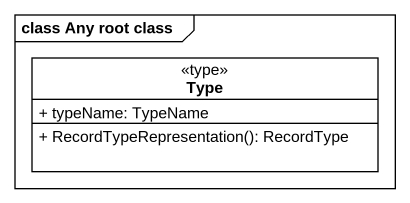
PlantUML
@startuml
mainframe class Any root class
hide circle
hide empty members
skinparam classAttributeIconSize 0
class Type <<type>> {
  + typeName: TypeName
  + RecordTypeRepresentation(): RecordType
}
@enduml
